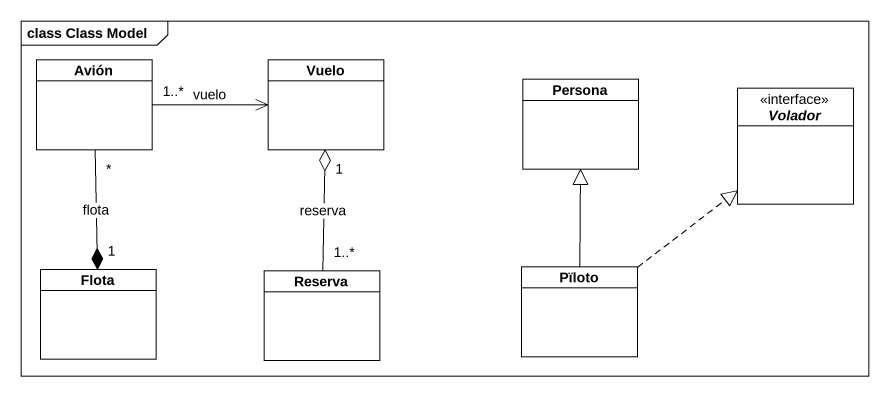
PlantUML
@startuml
mainframe class Class Model
hide circle
hide empty members
class Avión
class Vuelo
class Persona
interface Volador <<interface>>
class Flota
class Reserva
class Pïloto
Avión "1..*" -right-> Vuelo : vuelo
Avión "*" --* "1" Flota : flota
Reserva "1..*" -up-o "1" Vuelo : reserva
Pïloto -up-|> Persona
Pïloto .up.|> Volador
@enduml
